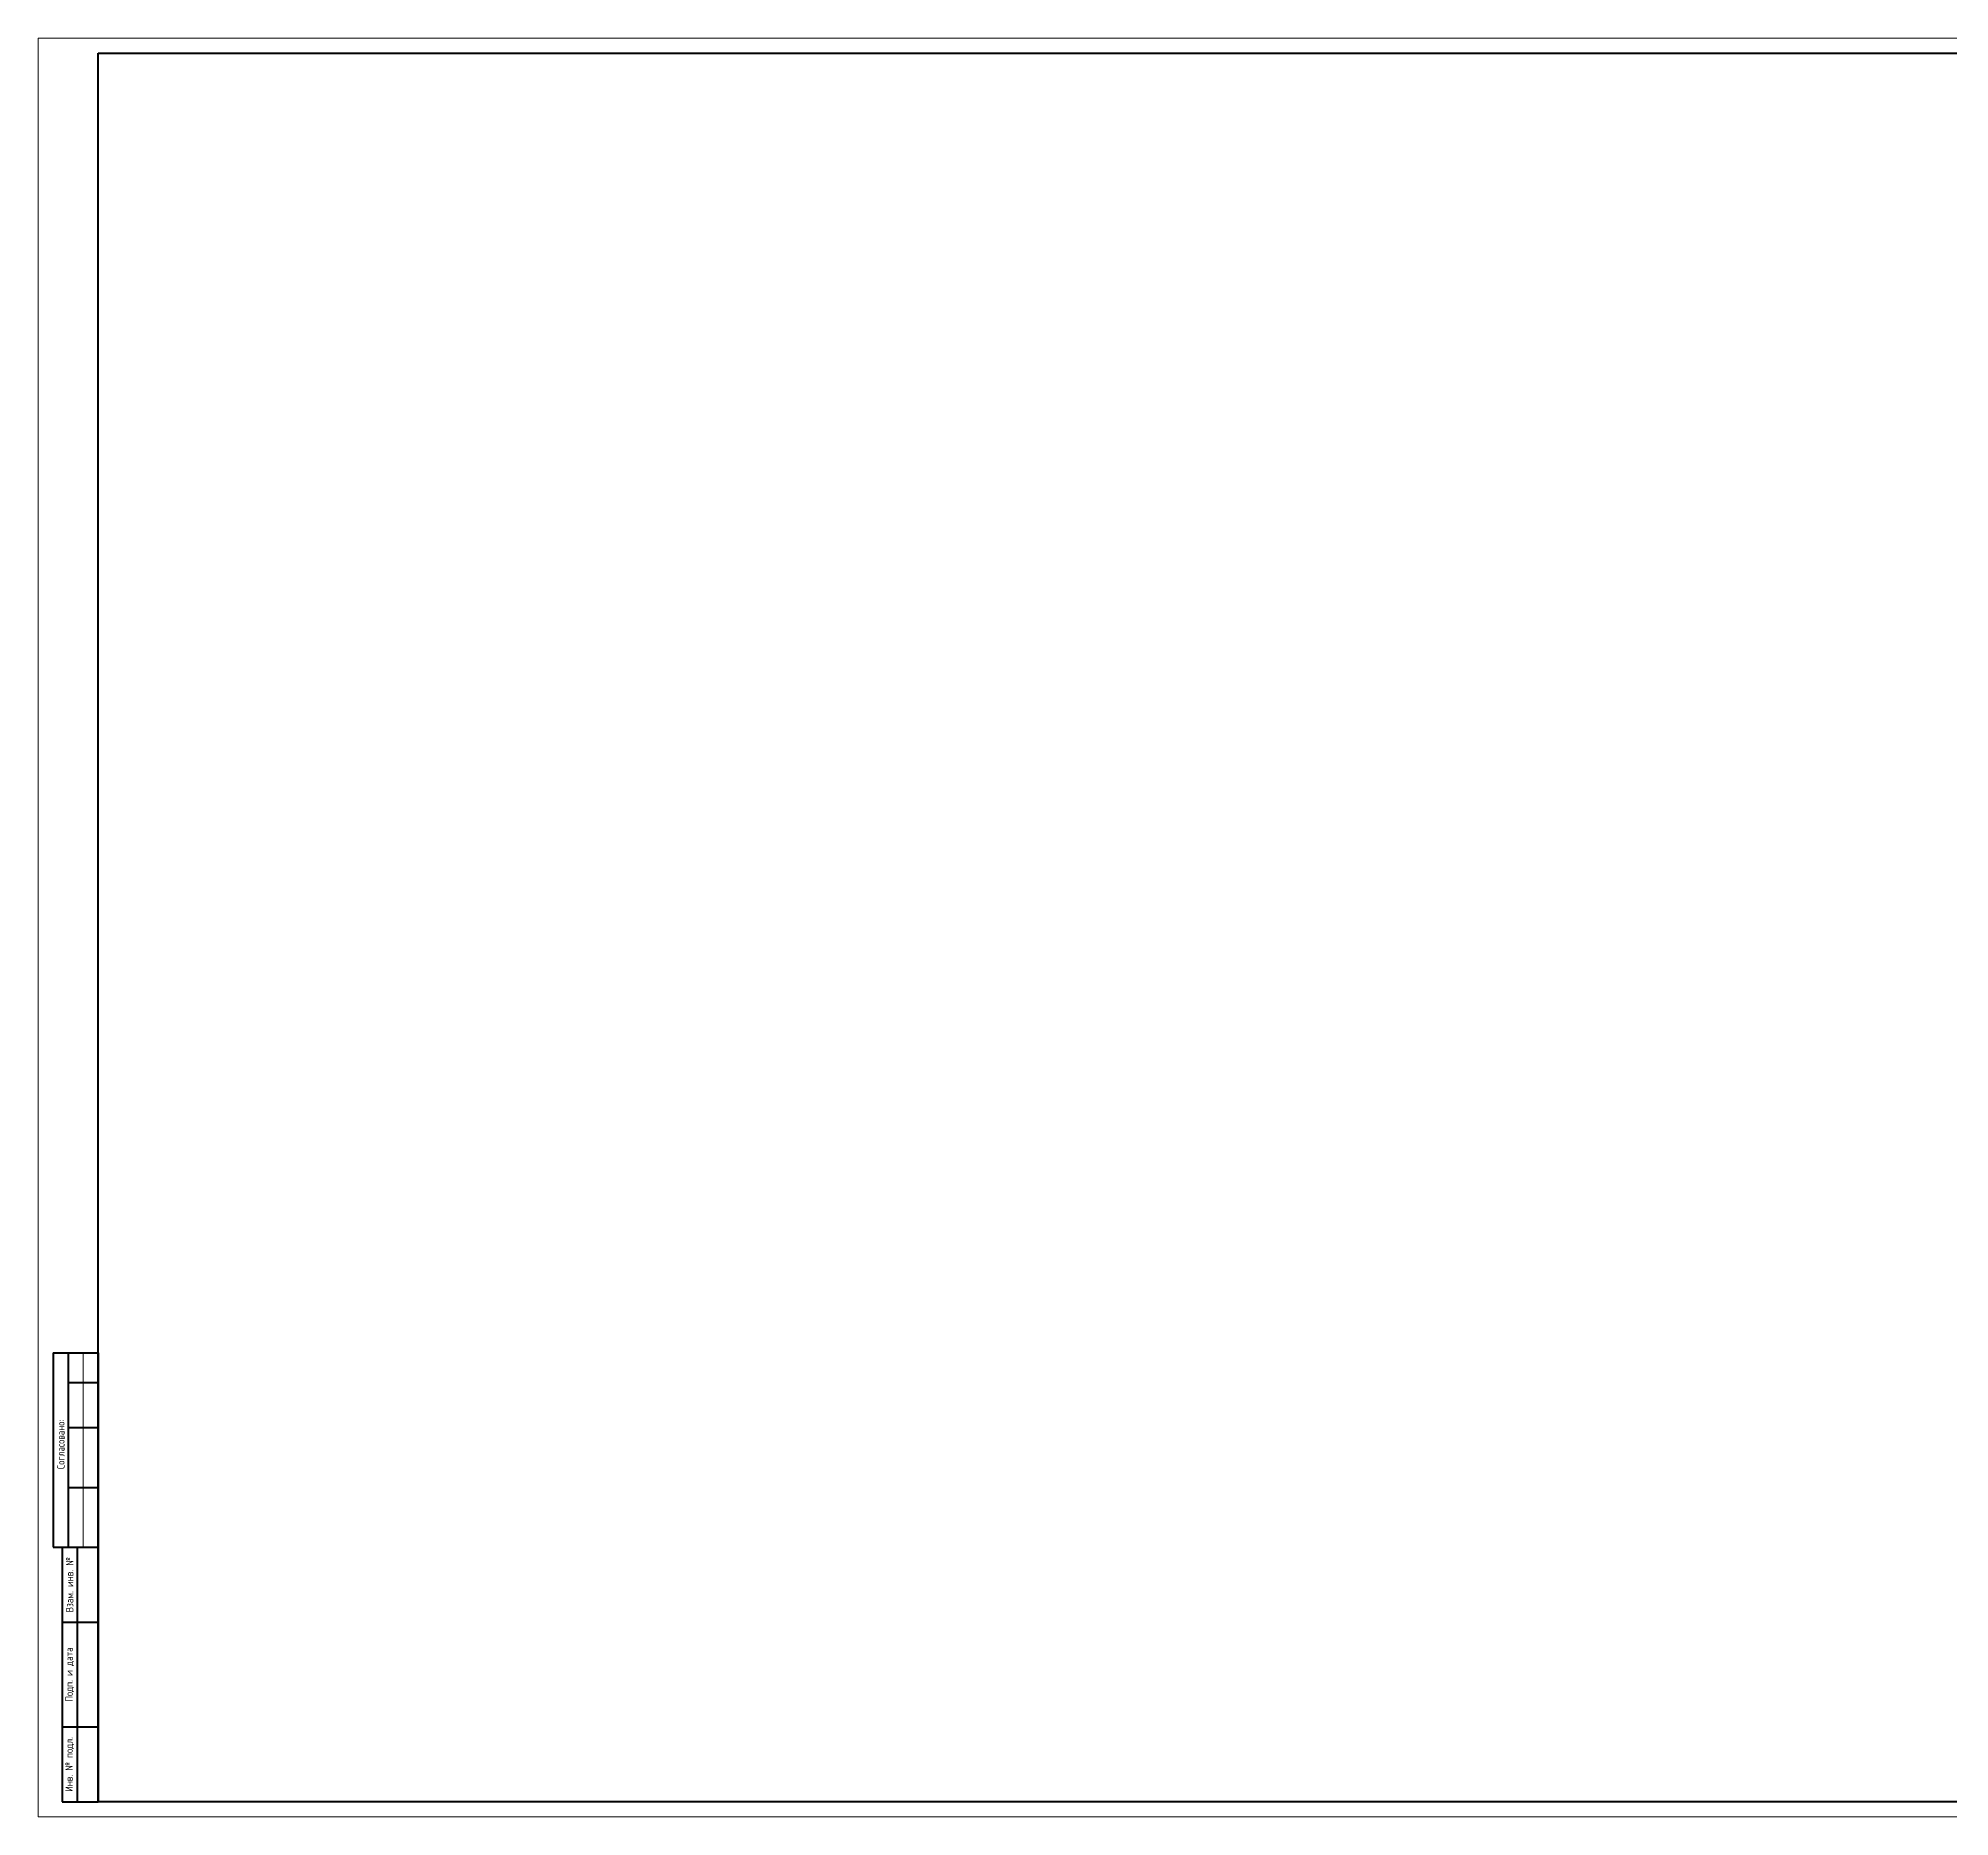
# Paper-space layout '_SG_LIST_SPECIFICATION' of a CAD drawing. Header units: millimetres. Extents: x 0 to 2555, y -76 to 594.
# Drawn here: x 0 to 638, y 0 to 594 of the extents above; entities that cross this region are included whole.
import ezdxf
from ezdxf.enums import TextEntityAlignment as Align

# ---------------------------------------------------------------- set-up
doc = ezdxf.new("R2010")
doc.units = ezdxf.units.MM
doc.layers.add('_SG_Лист_Рамка_Штамп', color=7, linetype='Continuous', lineweight=15)
doc.styles.add('clk', font='', dxfattribs={"width": 0.9})
doc.styles.get("Standard").update_dxf_attribs({"font": 'arial.ttf'})
doc.styles.get('clk').set_extended_font_data('GOST B')

# ---------------------------------------------------------------- blocks, each defined once
blk = doc.blocks.new('clk-DS-StampOfApproval')
at = {"color": 7, "linetype": 'Continuous', "lineweight": 50}
for p, q in [((-15, 65), (0, 65)), ((-15, 65), (-15, 0)), ((-10, 65), (-10, 0)), ((0, 65), (0, 0)), ((-10, 55), (0, 55)), ((-10, 40), (0, 40)), ((-10, 20), (0, 20)), ((-15, 0), (0, 0))]:
    blk.add_line(p, q, dxfattribs=at)
at = {"color": 7, "linetype": 'Continuous', "lineweight": 15}
blk.add_line((-5, 65), (-5, 0), dxfattribs=at)
at = {"color": 7, "linetype": 'Continuous', "insert": (-11.21, 34.4), "char_height": 2.5, "width": 18, "attachment_point": 8, "rotation": 90, "style": 'clk'}
blk.add_mtext('Согласовано:', dxfattribs=at)
blk = doc.blocks.new('A$C5610261C')
at = {"color": 7, "linetype": 'Continuous', "lineweight": 50}
for p, q in [((-12.01, 85), (0, 85)), ((-12.01, 85), (-12.01, 0)), ((-7, 85), (-7, 0)), ((0, 85), (0, 0)), ((-12.01, 60), (0, 60)), ((-12.01, 25), (0, 25)), ((-12.01, 0), (0, 0))]:
    blk.add_line(p, q, dxfattribs=at)
at = {"color": 7, "linetype": 'Continuous', "char_height": 2.5, "attachment_point": 5, "rotation": 90, "style": 'clk'}
for s, insert, width in [('Взам. инв. №', (-9.51, 72.5), 24), ('Подп. и дата', (-9.51, 42.5), 34), ('Инв. № подл.', (-9.51, 12.5), 24)]:
    blk.add_mtext(s, dxfattribs=dict(at, insert=insert, width=width))
blk = doc.blocks.new('*U37')
at = {"lineweight": 0}
blk.add_lwpolyline([(0, 594), (841, 594), (841, 0), (0, 0)], close=True, dxfattribs=at)
at = {"lineweight": 50}
blk.add_lwpolyline([(20, 589), (836, 589), (836, 5), (20, 5)], close=True, dxfattribs=at)
for name, p in [('clk-DS-StampOfApproval', (20, 90)), ('A$C5610261C', (20, 5))]:
    blk.add_blockref(name, p)
at = {"style": 'clk'}
for tag, p in [('00-НОМЕРЛИСТДОК-Ф', (831, 585.5)), ('53-ШТАМПЛИСТИЗМНОМ-Ш-АТ', (656, 42.5)), ('54-ШТАМПЛИСТИЗМКОЛУЧ-Ш-АТ', (666, 42.5)), ('55-ШТАМПЛИСТИЗМЛИСТ-Ш-АТ', (676, 42.5)), ('56-ШТАМПЛИСТИЗМНОМДОК-Ш-АТ', (686, 42.5)), ('57-ШТАМПЛИСТИЗМДАТА-Ш-АТ', (711, 42.5)), ('58-ШТАМПАДРЕСОБПОЛН-Ш-Ф3-АТ', (776, 37.5)), ('33-ШТАМПДАТА1-Ш-АТ', (711, 32.5)), ('36-ШТАМПДАТА2-Ш-АТ', (711, 27.5)), ('13-ВИДДОКСОКР-Ш-Ф3-АТ', (793.5, 25)), ('51-ШТАМПЛИСТНОМ-Ш-Ф3-АТ', (808.5, 25)), ('52-ШТАМПЛИСТКОЛ-Ш-Ф3-АТ', (826, 25)), ('39-ШТАМПДАТА3-Ш-АТ', (711, 22.5)), ('45-ШТАМПДАТА5-Ш-АТ', (711, 12.5)), ('42-ШТАМПДАТА4-Ш-АТ', (711, 17.5)), ('48-ШТАМПДАТА6-Ш-АТ', (711, 7.5))]:
    blk.add_attdef(tag, text='', height=2.5, dxfattribs=at).set_placement(p, align=Align.MIDDLE_CENTER)
blk.add_attdef('00-ОБОЗДОКШИФР-Ш-Ф3-АТ', text='', height=5, dxfattribs=at).set_placement((816, 55), align=Align.MIDDLE_RIGHT)
for tag, height, p in [('49-ШТАМПЛИСТШИФР-Ш-Ф3-АТ', 5, (816, 55)), ('31-ШТАМПДОЛЖ1-Ш-АТ', 2.5, (651.5, 32.5)), ('32-ШТАМПФАМЛ1-Ш-АТ', 2.5, (671.5, 32.5)), ('34-ШТАМПДОЛЖ2-Ш-АТ', 2.5, (651.5, 27.5)), ('35-ШТАМПФАМЛ2-Ш-АТ', 2.5, (671.5, 27.5)), ('37-ШТАМПДОЛЖ3-Ш-АТ', 2.5, (651.5, 22.5)), ('38-ШТАМПФАМЛ3-Ш-АТ', 2.5, (671.5, 22.5)), ('40-ШТАМПДОЛЖ4-Ш-АТ', 2.5, (651.5, 17.5)), ('43-ШТАМПДОЛЖ5-Ш-АТ', 2.5, (651.5, 12.5)), ('41-ШТАМПФАМЛ4-Ш-АТ', 2.5, (671.5, 17.5)), ('44-ШТАМПФАМЛ5-Ш-АТ', 2.5, (671.5, 12.5)), ('46-ШТАМПДОЛЖ6-Ш-АТ', 2.5, (651.5, 7.5)), ('47-ШТАМПФАМЛ6-Ш-АТ', 2.5, (671.5, 7.5)), ('00-ФОРМАТЛИСТА-Ф', 2.5, (785.89, 2.5))]:
    blk.add_attdef(tag, text='', height=height, dxfattribs=at).set_placement(p, align=Align.MIDDLE_LEFT)
at = {"lineweight": 30, "flags": 104}
for tag, p in [('07-НАИМОБ-Ш-Ф3-АТ', (776, 45)), ('08-ВИДСТРОИТ-Ш-Ф3-АТ', (751, 27.5)), ('50-ШТАМПЛИСТНАЗВ-Ш-Ф3-АТ', (751, 12.5))]:
    blk.add_attdef(tag, text='', height=2.5, dxfattribs=at).set_placement(p, align=Align.MIDDLE_CENTER)
at = {"style": 'clk'}
blk.add_attdef('00-ИНФПЕЧАТЬ-Ф', text='', height=1.8, rotation=90, dxfattribs=at).set_placement((6, 5), align=Align.MIDDLE_LEFT)

psp = doc.layouts.new('_SG_LIST_SPECIFICATION')

# ---------------------------------------------------------------- block references
at = {"layer": '_SG_Лист_Рамка_Штамп', "transparency": 33554687}
psp.add_blockref('*U37', (0, 0), dxfattribs=at)

doc.saveas('drawing.dxf')
